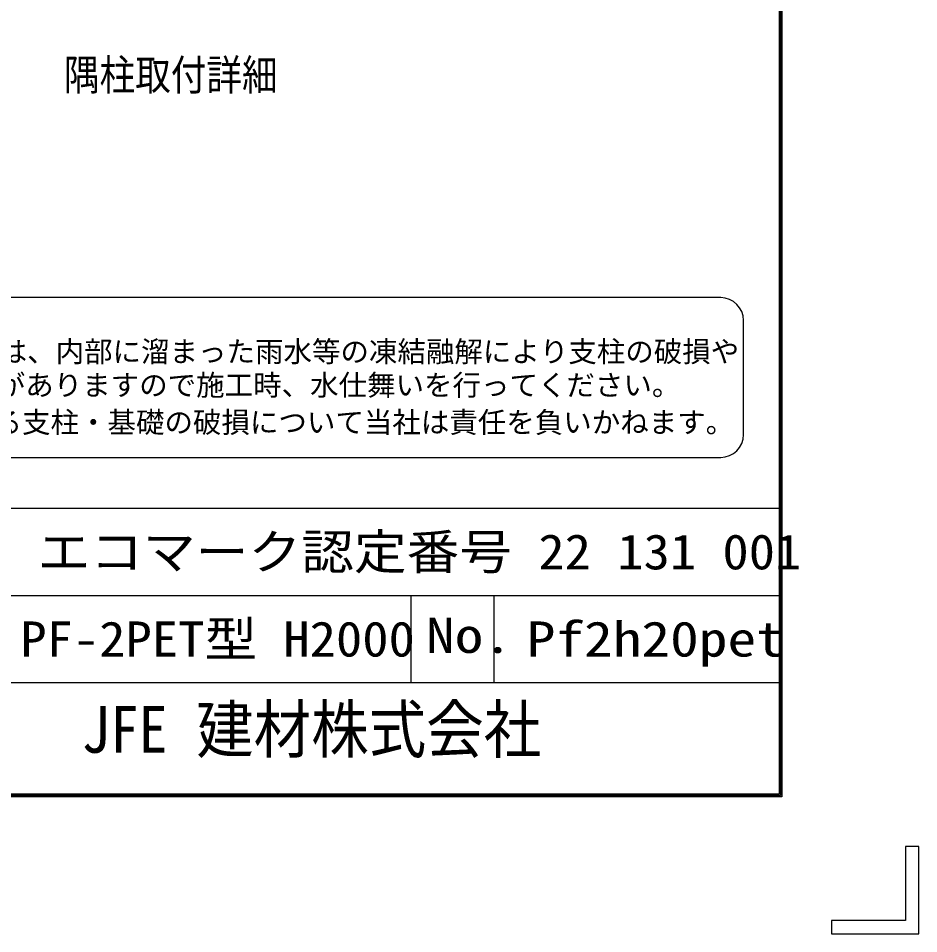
# Model space of a CAD drawing. Units: millimetres, scale not verified. Extents: x -4425 to 4425, y -3150 to 3150.
# Drawn here: x 2946 to 4425, y -3150 to -1646 of the extents above; entities that cross this region are included whole.
import ezdxf
from ezdxf.enums import TextEntityAlignment as Align

# ---------------------------------------------------------------- set-up
doc = ezdxf.new("R2010")
doc.units = ezdxf.units.MM
doc.header["$LTSCALE"] = 20
for name, color, linetype, lineweight in [('0-0_1', 7, 'Continuous', 25), ('0-6_WAKU', 7, 'Continuous', 25), ('0-7_D-TTL-TXT', 7, 'Continuous', 25)]:
    doc.layers.add(name, color=color, linetype=linetype, lineweight=lineweight)
doc.styles.add('ＭＳ ゴシック', font='')
doc.styles.get('ＭＳ ゴシック').set_extended_font_data('MS Gothic')

msp = doc.modelspace()

# ---------------------------------------------------------------- linework, layer by layer
at = {"layer": '0-6_WAKU'}
for p, q in [((2681.53, -2450.93), (4195.98, -2450.93)), ((2681.53, -2594.18), (4195.98, -2594.18)), ((3591.17, -2737.43), (3591.17, -2594.18)), ((3727.25, -2737.43), (3727.25, -2594.18)), ((2681.53, -2737.43), (4195.98, -2737.43)), ((4403.49, -3006.75), (4403.49, -3128.51)), ((4281.73, -3150), (4424.98, -3150))]:
    msp.add_line(p, q, dxfattribs=at)
msp.add_lwpolyline([(-4050.02, 2925), (4199.98, 2925), (4199.98, -2925), (-4050.02, -2925)], close=True, dxfattribs=at)
for points in [[(4197.98, 2923), (4197.98, -2923), (-4048.02, -2923)], [(4195.98, 2921), (4195.98, -2921), (-4046.02, -2921)], [(4424.98, -3150), (4424.98, -3006.75), (4403.49, -3006.75)], [(4403.49, -3128.51), (4281.73, -3128.51), (4281.73, -3150)]]:
    msp.add_lwpolyline(points, dxfattribs=at)
at = {"layer": '0-7_D-TTL-TXT', "color": 2}
for p, q in [((4099.72, -2105.01), (2265.55, -2105.01)), ((4137.22, -2330.01), (4137.22, -2142.51)), ((2265.55, -2367.51), (4099.72, -2367.51))]:
    msp.add_line(p, q, dxfattribs=at)
for centre, start, end in [((4099.72, -2142.51), 0, 90), ((4099.72, -2330.01), 270, 0)]:
    msp.add_arc(centre, 37.5, start, end, dxfattribs=at)

# ---------------------------------------------------------------- texts
at = {"layer": '0-0_1', "color": 4, "style": 'ＭＳ ゴシック', "width": 0.85}
msp.add_text('隅柱取付詳細', height=50.44, dxfattribs=at).set_placement((3020.78, -1779.34), align=Align.BOTTOM_LEFT)
at = {"layer": '0-6_WAKU', "style": 'ＭＳ ゴシック'}
for s, height, width, p in [('エコマーク認定番号 22 131 001', 57.73, 1.1, (2977.36, -2568.74)), ('PF-2PET型 H2000', 57.73, 1.1, (2948.98, -2711.99)), ('No.', 57.73, 1.2, (3615.52, -2706.02)), ('Pf2h20pet', 57.73, 1.2, (3780.91, -2711.99)), ('JFE 建材株式会社', 76.97, 0.9, (3049.38, -2875.8))]:
    msp.add_text(s, height=height, dxfattribs=dict(at, width=width)).set_placement(p, align=Align.BOTTOM_LEFT)
at = {"layer": '0-7_D-TTL-TXT', "style": 'ＭＳ ゴシック'}
for s, p in [('凍結の恐れがある場所への設置は、内部に溜まった雨水等の凍結融解により支柱の破損や', (2258.19, -2221.02)), ('コンクリート基礎の破損の恐れがありますので施工時、水仕舞いを行ってください。', (2255.11, -2276.09)), ('施工による水仕舞い不備で起こる支柱・基礎の破損について当社は責任を負いかねます。 ', (2249.86, -2337.21))]:
    msp.add_text(s, height=34.31, dxfattribs=at).set_placement(p, align=Align.BOTTOM_LEFT)

doc.saveas('drawing.dxf')
